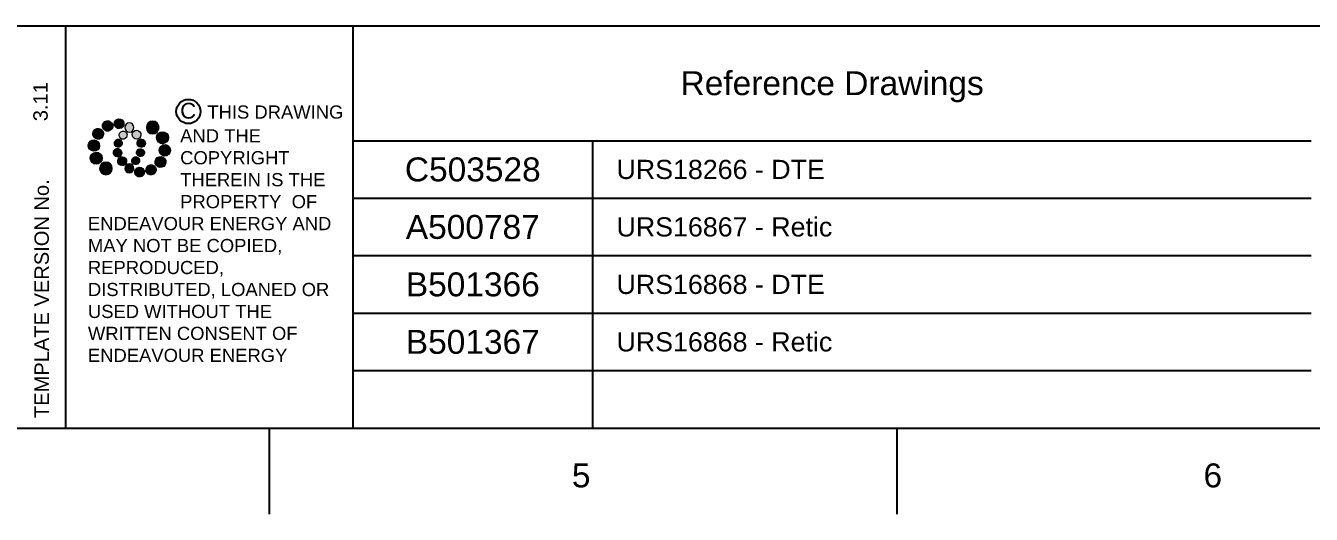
# Paper-space layout 'Duct B (2)' of a CAD drawing. Header units: metres, sheet in millimetres. Extents: x -9 to 824, y -9 to 577.
# Drawn here: x 251.3 to 385.4, y -9 to 42 of the extents above; entities that cross this region are included whole.
import ezdxf
from ezdxf.enums import TextEntityAlignment as Align

# ---------------------------------------------------------------- set-up
doc = ezdxf.new("R2010")
doc.units = ezdxf.units.M
doc.layers.get('0').update_dxf_attribs({"color": 6})
doc.layers.add('Notes', color=7, linetype='Continuous')
doc.styles.add('ARIAL', font='arial.ttf', dxfattribs={"height": 2})

# ---------------------------------------------------------------- blocks, each defined once
blk = doc.blocks.new('EE_LOGO_SMALL')
at = {"layer": 'Notes'}
h = blk.add_hatch(color=256, dxfattribs=at)
edge = h.paths.add_edge_path()
edge.add_spline(control_points=[(-4.19, 5.89), (-4.56, 6.46), (-5.32, 6.62), (-5.88, 6.26), (-6.45, 5.89), (-6.61, 5.13), (-6.25, 4.56), (-5.88, 4), (-5.13, 3.83), (-4.56, 4.2), (-3.99, 4.56), (-3.82, 5.32), (-4.19, 5.89)], knot_values=[0, 0, 0, 0, 1, 1, 1, 2, 2, 2, 3, 3, 3, 4, 4, 4, 4], degree=3, periodic=0)
h = blk.add_hatch(color=256, dxfattribs=at)
edge = h.paths.add_edge_path()
edge.add_spline(control_points=[(-1.35, 5.88), (-1.41, 6.52), (-1.98, 6.98), (-2.62, 6.92), (-3.26, 6.85), (-3.72, 6.28), (-3.66, 5.65), (-3.6, 5.01), (-3.03, 4.54), (-2.39, 4.61), (-1.75, 4.67), (-1.28, 5.24), (-1.35, 5.88)], knot_values=[0, 0, 0, 0, 1, 1, 1, 2, 2, 2, 3, 3, 3, 4, 4, 4, 4], degree=3, periodic=0)
h = blk.add_hatch(color=256, dxfattribs=at)
edge = h.paths.add_edge_path()
edge.add_spline(control_points=[(6.99, 4.87), (6.99, 4.04), (6.32, 3.36), (5.48, 3.36), (4.65, 3.36), (3.97, 4.04), (3.97, 4.87), (3.97, 5.71), (4.65, 6.38), (5.48, 6.38), (6.32, 6.38), (6.99, 5.71), (6.99, 4.87)], knot_values=[0, 0, 0, 0, 1, 1, 1, 2, 2, 2, 3, 3, 3, 4, 4, 4, 4], degree=3, periodic=0)
h = blk.add_hatch(color=256, dxfattribs=at)
edge = h.paths.add_edge_path()
edge.add_spline(control_points=[(-6.81, 4.47), (-7.42, 4.82), (-8.21, 4.62), (-8.57, 4), (-8.92, 3.39), (-8.72, 2.6), (-8.1, 2.25), (-7.49, 1.89), (-6.7, 2.09), (-6.34, 2.71), (-5.98, 3.32), (-6.19, 4.11), (-6.81, 4.47)], knot_values=[0, 0, 0, 0, 1, 1, 1, 2, 2, 2, 3, 3, 3, 4, 4, 4, 4], degree=3, periodic=0)
h = blk.add_hatch(color=256, dxfattribs=at)
edge = h.paths.add_edge_path()
edge.add_spline(control_points=[(1.01, 4.87), (1.01, 4.27), (0.53, 3.79), (-0.07, 3.79), (-0.67, 3.79), (-1.16, 4.27), (-1.16, 4.87), (-1.16, 5.47), (-0.67, 5.96), (-0.07, 5.96), (0.53, 5.96), (1.01, 5.47), (1.01, 4.87)], knot_values=[0, 0, 0, 0, 1, 1, 1, 2, 2, 2, 3, 3, 3, 4, 4, 4, 4], degree=3, periodic=0)
edge = h.paths.add_edge_path()
edge.add_spline(control_points=[(-1.36, 3.98), (-1.87, 4.09), (-2.38, 3.77), (-2.49, 3.26), (-2.6, 2.75), (-2.27, 2.24), (-1.76, 2.13), (-1.25, 2.02), (-0.75, 2.35), (-0.64, 2.86), (-0.53, 3.37), (-0.85, 3.87), (-1.36, 3.98)], knot_values=[0, 0, 0, 0, 1, 1, 1, 2, 2, 2, 3, 3, 3, 4, 4, 4, 4], degree=3, periodic=0)
h = blk.add_hatch(color=256, dxfattribs=at)
edge = h.paths.add_edge_path()
edge.add_spline(control_points=[(2.33, 2.37), (2.77, 2.76), (2.8, 3.42), (2.42, 3.85), (2.03, 4.29), (1.37, 4.32), (0.94, 3.94), (0.51, 3.55), (0.47, 2.89), (0.85, 2.46), (1.24, 2.03), (1.9, 1.99), (2.33, 2.37)], knot_values=[0, 0, 0, 0, 1, 1, 1, 2, 2, 2, 3, 3, 3, 4, 4, 4, 4], degree=3, periodic=0)
edge = h.paths.add_edge_path()
edge.add_spline(control_points=[(1.01, 4.87), (1.01, 4.27), (0.53, 3.79), (-0.07, 3.79), (-0.67, 3.79), (-1.16, 4.27), (-1.16, 4.87), (-1.16, 5.47), (-0.67, 5.96), (-0.07, 5.96), (0.53, 5.96), (1.01, 5.47), (1.01, 4.87)], knot_values=[0, 0, 0, 0, 1, 1, 1, 2, 2, 2, 3, 3, 3, 4, 4, 4, 4], degree=3, periodic=0)
h = blk.add_hatch(color=256, dxfattribs=at)
edge = h.paths.add_edge_path()
edge.add_spline(control_points=[(1.01, 4.87), (1.01, 4.27), (0.53, 3.79), (-0.07, 3.79), (-0.67, 3.79), (-1.16, 4.27), (-1.16, 4.87), (-1.16, 5.47), (-0.67, 5.96), (-0.07, 5.96), (0.53, 5.96), (1.01, 5.47), (1.01, 4.87)], knot_values=[0, 0, 0, 0, 1, 1, 1, 2, 2, 2, 3, 3, 3, 4, 4, 4, 4], degree=3, periodic=0)
edge = h.paths.add_edge_path(flags=16)
edge.add_spline(control_points=[(1.01, 4.87), (1.01, 4.27), (0.53, 3.79), (-0.07, 3.79), (-0.67, 3.79), (-1.16, 4.27), (-1.16, 4.87), (-1.16, 5.47), (-0.67, 5.96), (-0.07, 5.96), (0.53, 5.96), (1.01, 5.47), (1.01, 4.87)], knot_values=[0, 0, 0, 0, 1, 1, 1, 2, 2, 2, 3, 3, 3, 4, 4, 4, 4], degree=3, periodic=0)
h = blk.add_hatch(color=256, dxfattribs=at)
edge = h.paths.add_edge_path()
edge.add_spline(control_points=[(8.37, 1.14), (9.1, 1.46), (9.42, 2.3), (9.11, 3.02), (8.79, 3.74), (7.95, 4.07), (7.23, 3.75), (6.51, 3.43), (6.18, 2.59), (6.49, 1.87), (6.81, 1.15), (7.65, 0.82), (8.37, 1.14)], knot_values=[0, 0, 0, 0, 1, 1, 1, 2, 2, 2, 3, 3, 3, 4, 4, 4, 4], degree=3, periodic=0)
h = blk.add_hatch(color=256, dxfattribs=at)
edge = h.paths.add_edge_path()
edge.add_spline(control_points=[(-8.41, 1.95), (-9.16, 1.99), (-9.8, 1.42), (-9.84, 0.67), (-9.89, -0.07), (-9.31, -0.71), (-8.56, -0.75), (-7.82, -0.8), (-7.18, -0.23), (-7.14, 0.52), (-7.09, 1.27), (-7.66, 1.91), (-8.41, 1.95)], knot_values=[0, 0, 0, 0, 1, 1, 1, 2, 2, 2, 3, 3, 3, 4, 4, 4, 4], degree=3, periodic=0)
h = blk.add_hatch(color=256, dxfattribs=at)
edge = h.paths.add_edge_path()
edge.add_spline(control_points=[(-2.5, 2.07), (-3.02, 2.18), (-3.52, 1.86), (-3.63, 1.35), (-3.74, 0.84), (-3.41, 0.33), (-2.91, 0.22), (-2.39, 0.11), (-1.89, 0.43), (-1.78, 0.95), (-1.67, 1.46), (-1.99, 1.96), (-2.5, 2.07)], knot_values=[0, 0, 0, 0, 1, 1, 1, 2, 2, 2, 3, 3, 3, 4, 4, 4, 4], degree=3, periodic=0)
h = blk.add_hatch(color=256, dxfattribs=at)
edge = h.paths.add_edge_path()
edge.add_spline(control_points=[(2.98, 0.19), (3.52, 0.33), (3.83, 0.88), (3.69, 1.41), (3.55, 1.94), (3.01, 2.26), (2.48, 2.12), (1.95, 1.98), (1.63, 1.43), (1.77, 0.9), (1.91, 0.37), (2.45, 0.05), (2.98, 0.19)], knot_values=[0, 0, 0, 0, 1, 1, 1, 2, 2, 2, 3, 3, 3, 4, 4, 4, 4], degree=3, periodic=0)
h = blk.add_hatch(color=256, dxfattribs=at)
edge = h.paths.add_edge_path()
edge.add_spline(control_points=[(8.27, -1.91), (9.01, -1.95), (9.65, -1.38), (9.69, -0.63), (9.74, 0.12), (9.17, 0.75), (8.42, 0.8), (7.67, 0.84), (7.03, 0.27), (6.99, -0.48), (6.95, -1.22), (7.52, -1.87), (8.27, -1.91)], knot_values=[0, 0, 0, 0, 1, 1, 1, 2, 2, 2, 3, 3, 3, 4, 4, 4, 4], degree=3, periodic=0)
h = blk.add_hatch(color=256, dxfattribs=at)
edge = h.paths.add_edge_path()
edge.add_spline(control_points=[(-8.52, -1.1), (-9.24, -1.42), (-9.57, -2.26), (-9.25, -2.98), (-8.94, -3.7), (-8.09, -4.03), (-7.37, -3.71), (-6.65, -3.39), (-6.33, -2.55), (-6.64, -1.83), (-6.96, -1.11), (-7.8, -0.78), (-8.52, -1.1)], knot_values=[0, 0, 0, 0, 1, 1, 1, 2, 2, 2, 3, 3, 3, 4, 4, 4, 4], degree=3, periodic=0)
h = blk.add_hatch(color=256, dxfattribs=at)
edge = h.paths.add_edge_path()
edge.add_spline(control_points=[(-3.13, -0.15), (-3.66, -0.29), (-3.98, -0.84), (-3.84, -1.37), (-3.7, -1.9), (-3.15, -2.22), (-2.62, -2.08), (-2.09, -1.94), (-1.78, -1.39), (-1.91, -0.86), (-2.06, -0.33), (-2.6, -0.01), (-3.13, -0.15)], knot_values=[0, 0, 0, 0, 1, 1, 1, 2, 2, 2, 3, 3, 3, 4, 4, 4, 4], degree=3, periodic=0)
h = blk.add_hatch(color=256, dxfattribs=at)
edge = h.paths.add_edge_path()
edge.add_spline(control_points=[(-2.48, -2.33), (-2.91, -2.72), (-2.95, -3.38), (-2.56, -3.81), (-2.18, -4.24), (-1.52, -4.28), (-1.08, -3.9), (-0.65, -3.51), (-0.62, -2.85), (-1, -2.42), (-1.39, -1.98), (-2.05, -1.95), (-2.48, -2.33)], knot_values=[0, 0, 0, 0, 1, 1, 1, 2, 2, 2, 3, 3, 3, 4, 4, 4, 4], degree=3, periodic=0)
h = blk.add_hatch(color=256, dxfattribs=at)
edge = h.paths.add_edge_path()
edge.add_spline(control_points=[(1.22, -3.94), (1.73, -4.05), (2.23, -3.73), (2.34, -3.22), (2.45, -2.71), (2.13, -2.2), (1.62, -2.09), (1.11, -1.98), (0.6, -2.3), (0.49, -2.81), (0.38, -3.32), (0.71, -3.83), (1.22, -3.94)], knot_values=[0, 0, 0, 0, 1, 1, 1, 2, 2, 2, 3, 3, 3, 4, 4, 4, 4], degree=3, periodic=0)
h = blk.add_hatch(color=256, dxfattribs=at)
edge = h.paths.add_edge_path()
edge.add_spline(control_points=[(2.36, -2.03), (2.87, -2.14), (3.37, -1.81), (3.48, -1.3), (3.59, -0.79), (3.27, -0.29), (2.76, -0.18), (2.25, -0.07), (1.74, -0.39), (1.63, -0.9), (1.52, -1.41), (1.85, -1.92), (2.36, -2.03)], knot_values=[0, 0, 0, 0, 1, 1, 1, 2, 2, 2, 3, 3, 3, 4, 4, 4, 4], degree=3, periodic=0)
h = blk.add_hatch(color=256, dxfattribs=at)
edge = h.paths.add_edge_path()
edge.add_spline(control_points=[(6.66, -4.43), (7.27, -4.78), (8.06, -4.58), (8.42, -3.96), (8.78, -3.35), (8.57, -2.56), (7.96, -2.2), (7.34, -1.84), (6.55, -2.05), (6.2, -2.66), (5.84, -3.28), (6.04, -4.07), (6.66, -4.43)], knot_values=[0, 0, 0, 0, 1, 1, 1, 2, 2, 2, 3, 3, 3, 4, 4, 4, 4], degree=3, periodic=0)
h = blk.add_hatch(color=256, dxfattribs=at)
edge = h.paths.add_edge_path()
edge.add_spline(control_points=[(-7.14, -4.83), (-7.14, -4), (-6.46, -3.32), (-5.63, -3.32), (-4.8, -3.32), (-4.12, -4), (-4.12, -4.83), (-4.12, -5.67), (-4.8, -6.34), (-5.63, -6.34), (-6.46, -6.34), (-7.14, -5.67), (-7.14, -4.83)], knot_values=[0, 0, 0, 0, 1, 1, 1, 2, 2, 2, 3, 3, 3, 4, 4, 4, 4], degree=3, periodic=0)
h = blk.add_hatch(color=256, dxfattribs=at)
edge = h.paths.add_edge_path()
edge.add_spline(control_points=[(-1.16, -4.83), (-1.16, -4.23), (-0.67, -3.74), (-0.07, -3.74), (0.53, -3.74), (1.01, -4.23), (1.01, -4.83), (1.01, -5.43), (0.53, -5.92), (-0.07, -5.92), (-0.67, -5.92), (-1.16, -5.43), (-1.16, -4.83)], knot_values=[0, 0, 0, 0, 1, 1, 1, 2, 2, 2, 3, 3, 3, 4, 4, 4, 4], degree=3, periodic=0)
h = blk.add_hatch(color=256, dxfattribs=at)
edge = h.paths.add_edge_path()
edge.add_spline(control_points=[(1.2, -5.84), (1.27, -6.47), (1.84, -6.94), (2.47, -6.87), (3.11, -6.81), (3.58, -6.24), (3.51, -5.6), (3.45, -4.96), (2.88, -4.5), (2.24, -4.56), (1.6, -4.63), (1.13, -5.2), (1.2, -5.84)], knot_values=[0, 0, 0, 0, 1, 1, 1, 2, 2, 2, 3, 3, 3, 4, 4, 4, 4], degree=3, periodic=0)
h = blk.add_hatch(color=256, dxfattribs=at)
edge = h.paths.add_edge_path()
edge.add_spline(control_points=[(4.05, -5.84), (4.41, -6.41), (5.17, -6.58), (5.73, -6.21), (6.3, -5.85), (6.46, -5.09), (6.1, -4.52), (5.73, -3.95), (4.98, -3.79), (4.41, -4.16), (3.84, -4.52), (3.68, -5.28), (4.05, -5.84)], knot_values=[0, 0, 0, 0, 1, 1, 1, 2, 2, 2, 3, 3, 3, 4, 4, 4, 4], degree=3, periodic=0)
at = {"layer": 'Notes', "lineweight": 0}
for points in [[(1.85, 2.13), (1.85, 2.13)], [(-1.99, -2.08), (-1.99, -2.08)]]:
    blk.add_lwpolyline(points, dxfattribs=at)
for points in [[(-4.19, 5.89), (-4.56, 6.46), (-5.32, 6.62), (-5.88, 6.26), (-6.45, 5.89), (-6.61, 5.13), (-6.25, 4.56), (-5.88, 4), (-5.13, 3.83), (-4.56, 4.2), (-3.99, 4.56), (-3.82, 5.32), (-4.19, 5.89)], [(-1.35, 5.88), (-1.41, 6.52), (-1.98, 6.98), (-2.62, 6.92), (-3.26, 6.85), (-3.72, 6.28), (-3.66, 5.65), (-3.6, 5.01), (-3.03, 4.54), (-2.39, 4.61), (-1.75, 4.67), (-1.28, 5.24), (-1.35, 5.88)], [(6.99, 4.87), (6.99, 4.04), (6.32, 3.36), (5.48, 3.36), (4.65, 3.36), (3.97, 4.04), (3.97, 4.87), (3.97, 5.71), (4.65, 6.38), (5.48, 6.38), (6.32, 6.38), (6.99, 5.71), (6.99, 4.87)], [(-6.81, 4.47), (-7.42, 4.82), (-8.21, 4.62), (-8.57, 4), (-8.92, 3.39), (-8.72, 2.6), (-8.1, 2.25), (-7.49, 1.89), (-6.7, 2.09), (-6.34, 2.71), (-5.98, 3.32), (-6.19, 4.11), (-6.81, 4.47)], [(-1.36, 3.98), (-1.87, 4.09), (-2.38, 3.77), (-2.49, 3.26), (-2.6, 2.75), (-2.27, 2.24), (-1.76, 2.13), (-1.25, 2.02), (-0.75, 2.35), (-0.64, 2.86), (-0.53, 3.37), (-0.85, 3.87), (-1.36, 3.98)], [(1.01, 4.87), (1.01, 4.27), (0.53, 3.79), (-0.07, 3.79), (-0.67, 3.79), (-1.16, 4.27), (-1.16, 4.87), (-1.16, 5.47), (-0.67, 5.96), (-0.07, 5.96), (0.53, 5.96), (1.01, 5.47), (1.01, 4.87)], [(1.01, 4.87), (1.01, 4.27), (0.53, 3.79), (-0.07, 3.79), (-0.67, 3.79), (-1.16, 4.27), (-1.16, 4.87), (-1.16, 5.47), (-0.67, 5.96), (-0.07, 5.96), (0.53, 5.96), (1.01, 5.47), (1.01, 4.87)], [(2.33, 2.37), (2.77, 2.76), (2.8, 3.42), (2.42, 3.85), (2.03, 4.29), (1.37, 4.32), (0.94, 3.94), (0.51, 3.55), (0.47, 2.89), (0.85, 2.46), (1.24, 2.03), (1.9, 1.99), (2.33, 2.37)], [(8.37, 1.14), (9.1, 1.46), (9.42, 2.3), (9.11, 3.02), (8.79, 3.74), (7.95, 4.07), (7.23, 3.75), (6.51, 3.43), (6.18, 2.59), (6.49, 1.87), (6.81, 1.15), (7.65, 0.82), (8.37, 1.14)], [(-8.41, 1.95), (-9.16, 1.99), (-9.8, 1.42), (-9.84, 0.67), (-9.89, -0.07), (-9.31, -0.71), (-8.56, -0.75), (-7.82, -0.8), (-7.18, -0.23), (-7.14, 0.52), (-7.09, 1.27), (-7.66, 1.91), (-8.41, 1.95)], [(-2.5, 2.07), (-3.02, 2.18), (-3.52, 1.86), (-3.63, 1.35), (-3.74, 0.84), (-3.41, 0.33), (-2.91, 0.22), (-2.39, 0.11), (-1.89, 0.43), (-1.78, 0.95), (-1.67, 1.46), (-1.99, 1.96), (-2.5, 2.07)], [(2.98, 0.19), (3.52, 0.33), (3.83, 0.88), (3.69, 1.41), (3.55, 1.94), (3.01, 2.26), (2.48, 2.12), (1.95, 1.98), (1.63, 1.43), (1.77, 0.9), (1.91, 0.37), (2.45, 0.05), (2.98, 0.19)], [(8.27, -1.91), (9.01, -1.95), (9.65, -1.38), (9.69, -0.63), (9.74, 0.12), (9.17, 0.75), (8.42, 0.8), (7.67, 0.84), (7.03, 0.27), (6.99, -0.48), (6.95, -1.22), (7.52, -1.87), (8.27, -1.91)], [(-8.52, -1.1), (-9.24, -1.42), (-9.57, -2.26), (-9.25, -2.98), (-8.94, -3.7), (-8.09, -4.03), (-7.37, -3.71), (-6.65, -3.39), (-6.33, -2.55), (-6.64, -1.83), (-6.96, -1.11), (-7.8, -0.78), (-8.52, -1.1)], [(-3.13, -0.15), (-3.66, -0.29), (-3.98, -0.84), (-3.84, -1.37), (-3.7, -1.9), (-3.15, -2.22), (-2.62, -2.08), (-2.09, -1.94), (-1.78, -1.39), (-1.91, -0.86), (-2.06, -0.33), (-2.6, -0.01), (-3.13, -0.15)], [(-2.48, -2.33), (-2.91, -2.72), (-2.95, -3.38), (-2.56, -3.81), (-2.18, -4.24), (-1.52, -4.28), (-1.08, -3.9), (-0.65, -3.51), (-0.62, -2.85), (-1, -2.42), (-1.39, -1.98), (-2.05, -1.95), (-2.48, -2.33)], [(1.22, -3.94), (1.73, -4.05), (2.23, -3.73), (2.34, -3.22), (2.45, -2.71), (2.13, -2.2), (1.62, -2.09), (1.11, -1.98), (0.6, -2.3), (0.49, -2.81), (0.38, -3.32), (0.71, -3.83), (1.22, -3.94)], [(2.36, -2.03), (2.87, -2.14), (3.37, -1.81), (3.48, -1.3), (3.59, -0.79), (3.27, -0.29), (2.76, -0.18), (2.25, -0.07), (1.74, -0.39), (1.63, -0.9), (1.52, -1.41), (1.85, -1.92), (2.36, -2.03)], [(6.66, -4.43), (7.27, -4.78), (8.06, -4.58), (8.42, -3.96), (8.78, -3.35), (8.57, -2.56), (7.96, -2.2), (7.34, -1.84), (6.55, -2.05), (6.2, -2.66), (5.84, -3.28), (6.04, -4.07), (6.66, -4.43)], [(-7.14, -4.83), (-7.14, -4), (-6.46, -3.32), (-5.63, -3.32), (-4.8, -3.32), (-4.12, -4), (-4.12, -4.83), (-4.12, -5.67), (-4.8, -6.34), (-5.63, -6.34), (-6.46, -6.34), (-7.14, -5.67), (-7.14, -4.83)], [(-1.16, -4.83), (-1.16, -4.23), (-0.67, -3.74), (-0.07, -3.74), (0.53, -3.74), (1.01, -4.23), (1.01, -4.83), (1.01, -5.43), (0.53, -5.92), (-0.07, -5.92), (-0.67, -5.92), (-1.16, -5.43), (-1.16, -4.83)], [(1.2, -5.84), (1.27, -6.47), (1.84, -6.94), (2.47, -6.87), (3.11, -6.81), (3.58, -6.24), (3.51, -5.6), (3.45, -4.96), (2.88, -4.5), (2.24, -4.56), (1.6, -4.63), (1.13, -5.2), (1.2, -5.84)], [(4.05, -5.84), (4.41, -6.41), (5.17, -6.58), (5.73, -6.21), (6.3, -5.85), (6.46, -5.09), (6.1, -4.52), (5.73, -3.95), (4.98, -3.79), (4.41, -4.16), (3.84, -4.52), (3.68, -5.28), (4.05, -5.84)]]:
    blk.add_open_spline(points, degree=3, knots=[0, 0, 0, 0, 1, 1, 1, 2, 2, 2, 3, 3, 3, 4, 4, 4, 4], dxfattribs=at)
blk = doc.blocks.new('EE_COPYRIGHT_A1')
at = {"layer": 'Notes'}
blk.add_circle((9.53, -0.82), 1.15, dxfattribs=at)
at = {"xscale": 0.4, "yscale": 0.4, "zscale": 0.4}
blk.add_blockref('EE_LOGO_SMALL', (3.96, -4.29), dxfattribs=at)
at = {"layer": 'Notes', "insert": (0, 0), "char_height": 1.25, "width": 24.1208, "attachment_point": 1, "style": 'ARIAL'}
blk.add_mtext('\\pt8.75;               ^I{\\H1.2x;C } THIS DRAWING\\P\\pi-8.75,l8.75,t8.75,20;       ^IAND THE ^I\\P\\pi0,t8.75;COPYRIGHT\\P\\pi-8.75,t1.25,8.75;^I^ITHEREIN IS THE PROPERTY  OF \\P\\pi0,l0,t1.25;ENDEAVOUR ENERGY AND MAY NOT BE COPIED, REPRODUCED, DISTRIBUTED, LOANED OR USED WITHOUT THE WRITTEN CONSENT OF ENDEAVOUR ENERGY', dxfattribs=at)
blk = doc.blocks.new('A1_FRAME_TITLE')
at = {"layer": 'Notes'}
for p, q in [((264.37, 47.97), (264.37, 5.97)), ((294.37, 47.97), (294.37, 5.97)), ((294.37, 35.97), (394.37, 35.97)), ((319.37, 35.97), (319.37, 5.97)), ((294.37, 29.97), (394.37, 29.97)), ((294.37, 23.97), (394.37, 23.97)), ((294.37, 17.97), (394.37, 17.97)), ((294.37, 11.97), (394.37, 11.97)), ((285.67, -3.03), (285.67, 5.97)), ((351.17, -3.03), (351.17, 5.97))]:
    blk.add_line(p, q, dxfattribs=at)
at = {"layer": 'Notes', "flags": 128}
for points in [[(9, 47.97), (824.37, 47.97)], [(123.8, 5.97), (824.37, 5.97)]]:
    blk.add_lwpolyline(points, dxfattribs=at)
at = {"layer": 'Notes', "xscale": 1.1, "yscale": 1.1, "zscale": 1.1}
blk.add_blockref('EE_COPYRIGHT_A1', (266.71, 39.92), dxfattribs=at)
at = {"layer": 'Notes', "style": 'ARIAL'}
blk.add_text('Reference Drawings', height=2.5, dxfattribs=at).set_placement((344.37, 41.97), align=Align.MIDDLE_CENTER)
blk.add_text('TEMPLATE VERSION No.', height=1.5, rotation=90, dxfattribs=at).set_placement((261.88, 7.02), align=Align.MIDDLE_LEFT)
for s, p in [('5', (317.21, -0.22)), ('6', (383.12, -0.22))]:
    blk.add_text(s, height=2.5, dxfattribs=at).set_placement(p)
at = {"layer": 'Notes', "style": 'ARIAL', "flags": 8}
blk.add_attdef('VERSION_NO', text='', height=1.5, rotation=90, dxfattribs=at).set_placement((261.75, 40.04), align=Align.MIDDLE_CENTER)
at = {"layer": 'Notes', "style": 'ARIAL'}
for tag, height, p in [('CAP_NO', 2, (496.37, 44.97)), ('IE_NUM', 2, (496.37, 38.97)), ('REF_1', 2, (321.87, 32.97)), ('GEN_WO', 2.5, (427.37, 32.97)), ('HV_SWITCH', 2, (496.37, 32.97)), ('OH_WO', 2.5, (427.37, 26.97)), ('REF_2', 2, (321.87, 26.97)), ('UBD_REF', 2, (496.37, 26.97)), ('REF_3', 2, (321.87, 20.97)), ('UG_WO', 2.5, (427.37, 20.97)), ('GIS_MAP_No', 2, (496.37, 20.97)), ('SUB_WO', 2.5, (427.37, 14.97)), ('REF_4', 2, (321.87, 14.97)), ('HV_OP_DIAG', 2, (496.37, 14.97)), ('LGA', 2, (496.37, 8.97))]:
    blk.add_attdef(tag, text='', height=height, dxfattribs=at).set_placement(p, align=Align.MIDDLE_LEFT)
for tag, height, p in [('T1', 4, (679.37, 41.13)), ('T2', 4, (679.37, 35.13)), ('REF_No_1', 2.5, (306.87, 32.97)), ('T3', 4, (679.37, 29.13)), ('REF_No_2', 2.5, (306.87, 26.97)), ('DRAWN', 2.5, (561.87, 25.97)), ('T4', 4, (679.37, 23.13)), ('NUM', 8, (791.37, 20.97)), ('REV', 8, (819.37, 20.97)), ('REF_No_3', 2.5, (306.87, 20.97)), ('DATE', 2.5, (561.87, 17.97)), ('T5', 4, (679.37, 17.13)), ('REF_No_4', 2.5, (306.87, 14.97)), ('T6', 4, (679.37, 11.13)), ('CHD', 2.5, (561.87, 9.97)), ('DESIGN', 2.5, (601.87, 9.97)), ('NS', 2.5, (789.8, 8.94)), ('SHTS', 2.5, (804.81, 8.95))]:
    blk.add_attdef(tag, text='', height=height, dxfattribs=at).set_placement(p, align=Align.MIDDLE_CENTER)
blk.add_attdef('scale', text='', height=2.5, dxfattribs=at).set_placement((560.29, 33.27), align=Align.CENTER)
blk.add_attdef('ExportID', (9.08, 2.39), '', height=2.5, dxfattribs=at)
at = {"layer": 'Notes', "style": 'ARIAL', "flags": 1}
for tag, p, height in [('ProjectType', (14.17, -26.8), 2.5), ('ExportDate', (60.28, -26.79), 2.5), ('ExportUserName', (69.15, -26.8), 2.5), ('DesignerCompanyName', (81.48, -26.79), 2.5), ('ExportAreaOfInterest', (97.1, -26.81), 2.5), ('GIS_SUCCESS', (112, -26.78), 2.5), ('CAD_SUCCESS', (121.79, -26.78), 2.5), ('DEPOTCODE', (132.11, -26.88), 2.5), ('ExportCategories', (140.08, -26.8), 2.5), ('Comments', (154.38, -26.88), 2.5), ('ProjectNumber', (23.56, -26.82), 0.1), ('DrawingNumber', (35.51, -26.8), 0.1), ('ProjectDescription', (47.56, -26.83), 0.1)]:
    blk.add_attdef(tag, p, '', height=height, dxfattribs=at)

psp = doc.layouts.new('Duct B (2)')

# ---------------------------------------------------------------- block references
at = {"layer": 'Notes', "transparency": 33554687}
ref = psp.add_blockref('A1_FRAME_TITLE', (-8.92, -5.97), dxfattribs=at)
ref.add_attrib('REF_No_1', 'C503528', dxfattribs={"height": 2.5, "style": 'ARIAL'}).set_placement((297.95, 27), align=Align.MIDDLE_CENTER)
ref.add_attrib('REF_1', 'URS18266 - DTE', dxfattribs={"height": 2, "style": 'ARIAL'}).set_placement((312.95, 27), align=Align.MIDDLE_LEFT)
ref.add_attrib('REF_No_2', 'A500787', dxfattribs={"height": 2.5, "style": 'ARIAL'}).set_placement((297.95, 21), align=Align.MIDDLE_CENTER)
ref.add_attrib('REF_2', 'URS16867 - Retic', dxfattribs={"height": 2, "style": 'ARIAL'}).set_placement((312.95, 21), align=Align.MIDDLE_LEFT)
ref.add_attrib('REF_No_3', 'B501366', dxfattribs={"height": 2.5, "style": 'ARIAL'}).set_placement((297.95, 15), align=Align.MIDDLE_CENTER)
ref.add_attrib('REF_3', 'URS16868 - DTE', dxfattribs={"height": 2, "style": 'ARIAL'}).set_placement((312.95, 15), align=Align.MIDDLE_LEFT)
ref.add_attrib('REF_No_4', 'B501367', dxfattribs={"height": 2.5, "style": 'ARIAL'}).set_placement((297.95, 9), align=Align.MIDDLE_CENTER)
ref.add_attrib('REF_4', 'URS16868 - Retic', dxfattribs={"height": 2, "style": 'ARIAL'}).set_placement((312.95, 9), align=Align.MIDDLE_LEFT)
ref.add_attrib('VERSION_NO', '3.11', dxfattribs={"height": 1.5, "rotation": 90, "style": 'ARIAL'}).set_placement((252.84, 34.07), align=Align.MIDDLE_CENTER)

doc.saveas('drawing.dxf')
